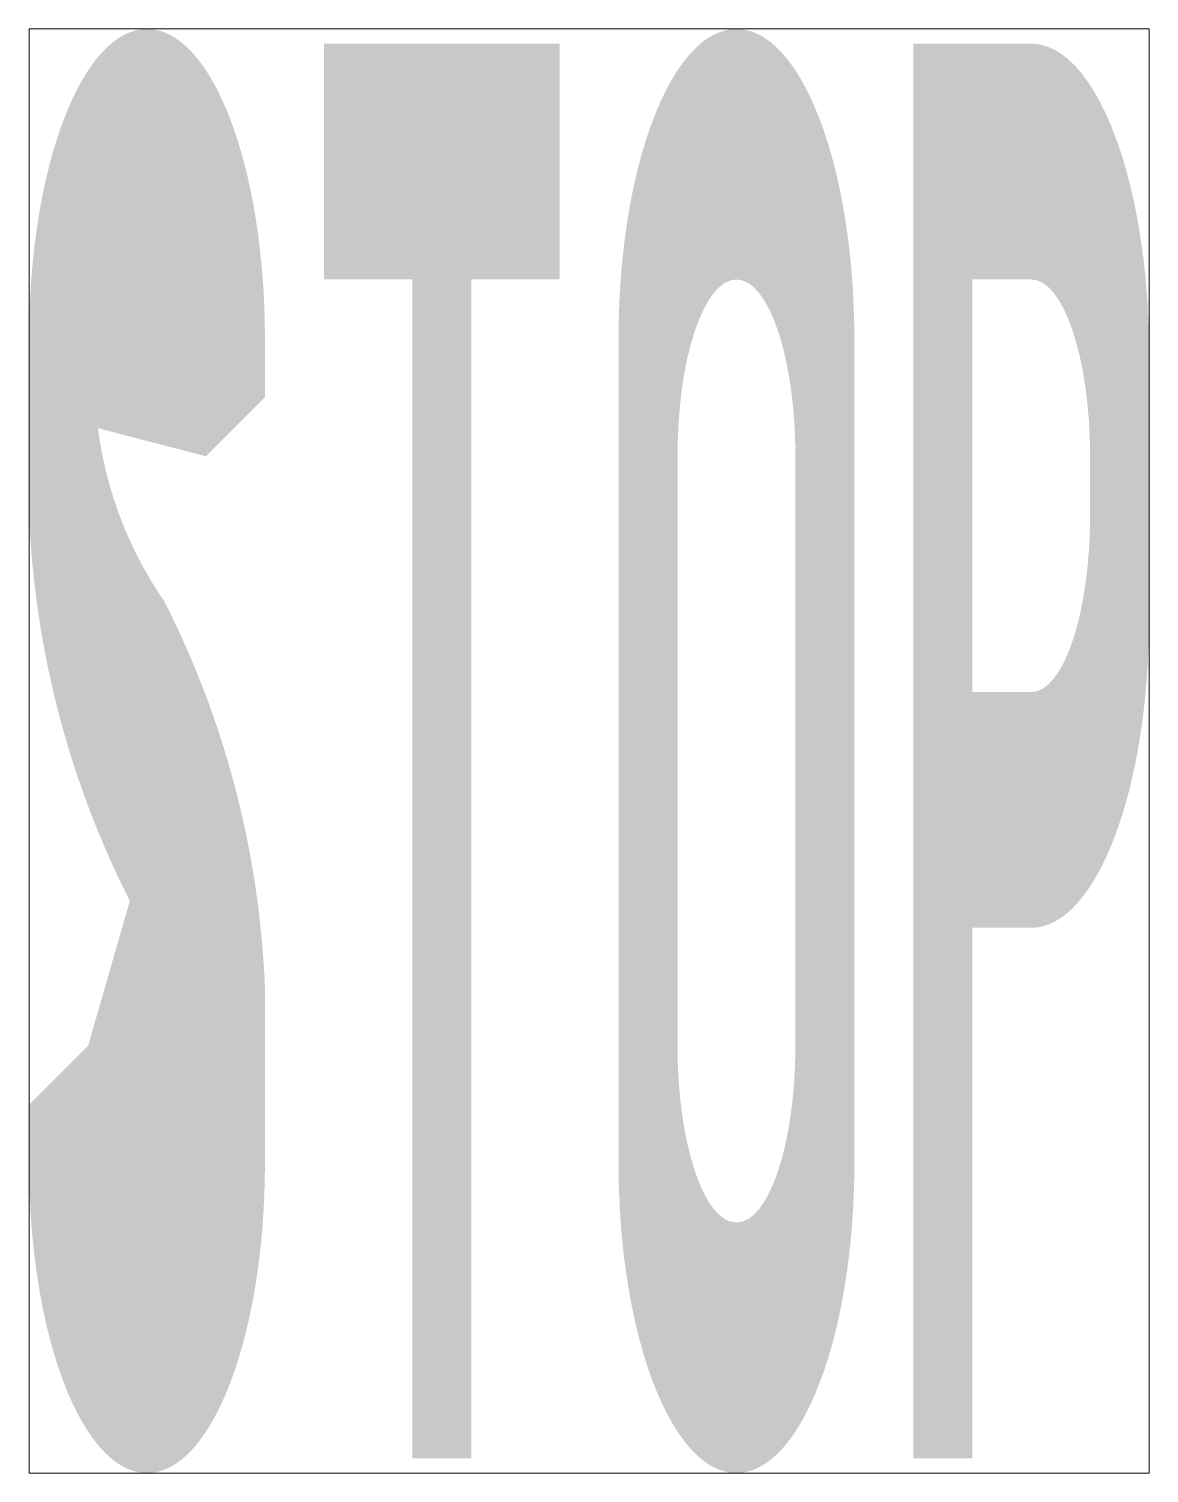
# Model space of a CAD drawing. Extents: x -3.17 to 3.17, y -4.08 to 4.08.
import ezdxf

# ---------------------------------------------------------------- set-up
doc = ezdxf.new("R2010")
doc.units = 0
doc.header["$LTSCALE"] = 0.01
doc.header["$MEASUREMENT"] = 0
doc.layers.get('0').update_dxf_attribs({"lineweight": 20})
doc.layers.get('Defpoints').update_dxf_attribs({"color": 111, "lineweight": 20})

msp = doc.modelspace()

# ---------------------------------------------------------------- hatches: boundary and pattern name
at = {"linetype": 'Continuous', "lineweight": 0}
h = msp.add_hatch(color=0, dxfattribs=at)
h.dxf.hatch_style = 1
edge = h.paths.add_edge_path()
edge.add_ellipse((0.8333300000018946, -2.333333333334481), major_axis=(-7.50085547598149e-16, -1.750000000042465), ratio=0.3809523809432786, start_angle=270, end_angle=450)
edge.add_line((1.500000000000612, -2.333233320422769), (1.500000000000613, 2.333233320418032))
edge.add_ellipse((0.8333300000018956, 2.333333333329761), major_axis=(7.500855476001717e-16, 1.750000000047184), ratio=0.3809523809422514, start_angle=-90, end_angle=90)
edge.add_line((0.166663333334981, 2.333333333329763), (0.1666633333349798, -2.333333333334478))
edge = h.paths.add_edge_path(flags=16)
edge.add_ellipse((0.8333300000018955, 1.666666666665505), major_axis=(4.286203129028269e-16, 0.9999999999999993), ratio=0.3333333333335818, start_angle=-90, end_angle=90, ccw=False)
edge.add_line((1.166663333335477, 1.6666666666655), (1.166663333335476, -1.666666666670251))
edge.add_ellipse((0.8333300000018947, -1.666666666670253), major_axis=(-4.286203129028269e-16, -0.9999999999999993), ratio=0.3333333333335818, start_angle=270, end_angle=450, ccw=False)
edge.add_line((0.4999966666683132, -1.666666666670254), (0.499996666668314, 1.666666666665508))
h = msp.add_hatch(color=0, dxfattribs=at)
h.dxf.hatch_style = 1
edge = h.paths.add_edge_path()
edge.add_arc((-4.420639451592564, -2.10692428740603), 2.216010642154753, -0.6193344713295232, 34.629107449447474, ccw=False)
edge.add_ellipse((-2.499999999999388, -1.666666666666601), major_axis=(-4.286203129028269e-16, -0.9999999999999993), ratio=0.3333333333333334, start_angle=270, end_angle=422.34054999999995, ccw=False)
edge.add_line((-2.833333333332582, -1.666666666671312), (-3.166666666667267, -2.000000000002373))
edge.add_line((-3.166666666667267, -2.000000000002373), (-3.166666666667267, -2.333333333298089))
edge.add_ellipse((-2.499999999999388, -2.33333333333448), major_axis=(-7.500855475860139e-16, -1.750000000014153), ratio=0.3809523809492999, start_angle=270, end_angle=450)
edge.add_line((-1.833333333331509, -2.333333333298095), (-1.833333333331509, -1.333333333967149))
edge.add_arc((-7.114847507308991, -1.547528449808484), 5.285855798030755, 2.322393529011751, 26.94466263887767)
edge.add_arc((-0.5793605484062265, 2.106924287404936), 2.216010642154795, 179.3806655286778, 214.6291074497676, ccw=False)
edge.add_ellipse((-2.499999999999387, 1.666666666665506), major_axis=(4.286203129028269e-16, 0.9999999999999993), ratio=0.3333333333333334, start_angle=270, end_angle=422.34054999999995, ccw=False)
edge.add_line((-2.166666666666089, 1.666666666666683), (-1.833333333331508, 1.999999999997625))
edge.add_line((-1.833333333331508, 1.999999999997625), (-1.833333333331508, 2.333333333297001))
edge.add_ellipse((-2.499999999999387, 2.333333333333385), major_axis=(7.500855475860139e-16, 1.750000000014153), ratio=0.3809523809492999, start_angle=270, end_angle=450)
edge.add_line((-3.166666666667266, 2.333333333296999), (-3.166666666667266, 1.333333334052119))
edge.add_arc((2.114847507313857, 1.547528449803764), 5.285855798030755, 182.3223935280388, 206.9446626389577)
h = msp.add_hatch(color=0, dxfattribs=at)
h.dxf.hatch_style = 1
h.paths.add_polyline_path([(-0.6666666666672662, 2.666666666665505), (-0.1666666666672662, 2.666666666665505), (-0.1666666666672659, 3.999999999997626), (-1.499999999999386, 3.999999999997626), (-1.499999999999387, 2.666666666665504), (-0.9999999999993868, 2.666666666665505), (-0.9999999999993885, -4.000000000002373), (-0.6666666666672678, -4.000000000002373)])
h = msp.add_hatch(color=0, dxfattribs=at)
h.dxf.hatch_style = 1
edge = h.paths.add_edge_path()
edge.add_line((1.833333333332718, -4.000000000002375), (2.166666666668491, -4.000000000002375))
edge.add_line((2.166666666668491, -4.000000000002375), (2.166666666668491, -1.000000000002375))
edge.add_line((2.166666666668491, -1.000000000002375), (2.500000000228993, -1.000000000002375))
edge.add_ellipse((2.500000000000599, 0.749999999997625), major_axis=(-7.500855476001717e-16, -1.750000000047184), ratio=0.3809523809421095, start_angle=0, end_angle=90)
edge.add_line((3.166666666668478, 0.7500000000380719), (3.166666666668478, 2.249999999957173))
edge.add_ellipse((2.500000000000599, 2.249999999997625), major_axis=(7.50085547598149e-16, 1.750000000042465), ratio=0.3809523809431367, start_angle=270, end_angle=360)
edge.add_line((2.500000000206152, 3.999999999997625), (1.83333333333272, 3.999999999997625))
edge.add_line((1.83333333333272, 3.999999999997625), (1.833333333332718, -4.000000000002375))
edge = h.paths.add_edge_path(flags=16)
edge.add_line((2.166666666668492, 0.3333333333297466), (2.166666666668493, 2.666666666665505))
edge.add_line((2.166666666668493, 2.666666666665505), (2.500000000000594, 2.666666666665504))
edge.add_ellipse((2.500000000000599, 1.666666666665504), major_axis=(4.286203129028269e-16, 0.9999999999999993), ratio=0.3333333333333334, start_angle=270, end_angle=360, ccw=False)
edge.add_line((2.833333333332719, 1.666666666711718), (2.833333333332719, 1.333333333283533))
edge.add_ellipse((2.500000000000599, 1.333333333329746), major_axis=(-4.286203129028269e-16, -0.9999999999999993), ratio=0.3333333333333334, start_angle=0, end_angle=90, ccw=False)
edge.add_line((2.500000000000596, 0.3333333333297457), (2.166666666668492, 0.3333333333297466))

# ---------------------------------------------------------------- linework, layer by layer
at = {"layer": 'Defpoints'}
msp.add_lwpolyline([(-3.166666676667266, -4.083333343376946), (3.166666676667266, -4.083333343376946), (3.166666676667266, 4.083333343376945), (-3.166666676667266, 4.083333343376945)], close=True, dxfattribs=at)

doc.saveas('drawing.dxf')
